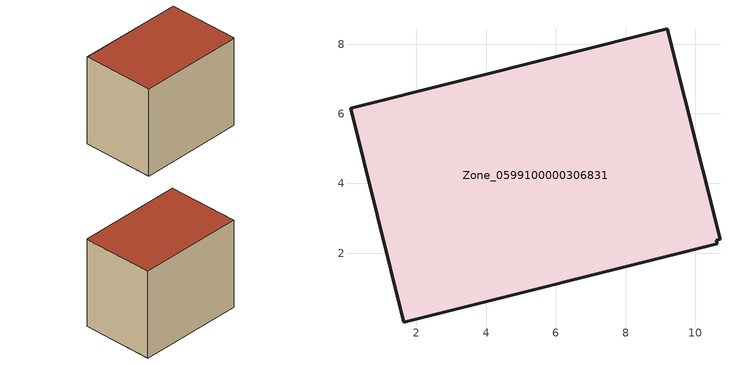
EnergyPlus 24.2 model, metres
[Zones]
Zone_0599100000306831
 floor ground (C_G): 1.63,0.02 0.11,6.17 9.2,8.44 10.71,2.39 10.6,2.37 10.63,2.27 z0
 wall outside (C_F): 0.11,6.17 1.63,0.02 10.63,2.27 10.6,2.37 10.71,2.39 9.2,8.44 0.11,6.17 z0:7.78
 roof outside (C_R): 9.2,8.44 0.11,6.17 1.63,0.02 10.63,2.27 10.6,2.37 10.71,2.39 z7.78
[BUILDING]
Pand.0599100000306831: North Axis=0; Terrain=City; Loads Convergence Tolerance Value=0.04; Temperature Convergence Tolerance Value=0.4; Solar Distribution=FullExterior; Maximum Number of Warmup Days=25; Minimum Number of Warmup Days=1
[Site:Location]
Rotterdam.The.Hague.AP_ZH_NLD Design_Conditions: Latitude=51.96; Longitude=4.45; Time Zone=1; Elevation=-4.5
[SITE:GROUNDTEMPERATURE:BUILDINGSURFACE]
18, 18, 18, 18, 18, 18, 18, 18, 18, 18, 18, 18
[MATERIAL] Thermal Absorptance=0.9; Solar Absorptance=0.7; Visible Absorptance=0.7
Name | Roughness | Thickness | Conductivity | Density | Specific Heat
G.TC.1975-1991 | MediumSmooth | 0.15 | 0.288461 | 540 | 1210
F.TC.1975-1991 | Rough | 0.3 | 0.230769 | 1920 | 840
R.TC.1975-1991 | MediumRough | 0.2 | 0.153846 | 1500 | 1000
[CONSTRUCTION]
C_G: G.TC.1975-1991
C_F: F.TC.1975-1991
C_R: R.TC.1975-1991
[ZONE]
Zone_0599100000306831: Type=1; Multiplier=1; Ceiling Height=Autocalculate; Volume=Autocalculate; Floor Area=autocalculate; Part of Total Floor Area=Yes
[ZONEINFILTRATION:DESIGNFLOWRATE]
Infil_Zone_0599100000306831: Zone or ZoneList or Space or SpaceList=Zone_0599100000306831; Schedule=AlwaysOn; Design Flow Rate Calculation Method=Flow/Area; Flow Rate per Floor Area=0.003; Constant Term Coefficient=1; Temperature Term Coefficient=0; Velocity Term Coefficient=0; Velocity Squared Term Coefficient=0
[HVACTEMPLATE:ZONE:IDEALLOADSAIRSYSTEM]
Zone_0599100000306831: Maximum Heating Supply Air Temperature=50; Minimum Cooling Supply Air Temperature=13; Maximum Heating Supply Air Humidity Ratio=0.0156; Minimum Cooling Supply Air Humidity Ratio=0.0077; Heating Limit=NoLimit; Cooling Limit=NoLimit; Dehumidification Control Type=ConstantSensibleHeatRatio; Cooling Sensible Heat Ratio=0.7; Dehumidification Setpoint=60; Humidification Control Type=None; Humidification Setpoint=30; Outdoor Air Method=None; Outdoor Air Flow Rate per Person=0.00944; Outdoor Air Flow Rate per Zone Floor Area=0; Outdoor Air Flow Rate per Zone=0; Demand Controlled Ventilation Type=None; Outdoor Air Economizer Type=NoEconomizer; Heat Recovery Type=None; Sensible Heat Recovery Effectiveness=0.7; Latent Heat Recovery Effectiveness=0.65
[ZONECONTROL:THERMOSTAT]
ThermostatControl_Zone_0599100000306831: Zone or ZoneList=Zone_0599100000306831; Control Type Schedule=DualSetpointControlType; Control 1=Thermostat_Zone_0599100000306831; Temperature Difference Between Cutout And Setpoint=0
[THERMOSTATSETPOINT:DUALSETPOINT]
Thermostat_Zone_0599100000306831: Heating Setpoint Temperature Schedule=HeatingSetpoint_Zone_0599100000306831; Cooling Setpoint Temperature Schedule=CoolingSetpoint_Zone_0599100000306831
[SCHEDULE:COMPACT]
HeatingSetpoint_Zone_0599100000306831: Through: 12/31, For: AllDays, Until: 24:00, 21
CoolingSetpoint_Zone_0599100000306831: Through: 12/31, For: AllDays, Until: 24:00, 24
DualSetpointControlType: Through: 12/31, For: AllDays, Until: 24:00, 4
AlwaysOn: Through: 12/31, For: AllDays, Until: 24:00, 1
